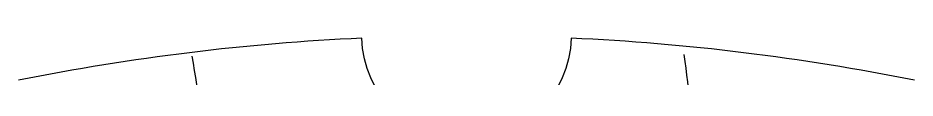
# Model space of a CAD drawing. Header units: millimetres. Extents: x 44692 to 659456, y -26273 to 96111.
# Drawn here: x 277737.2 to 278215.4, y -13288.6 to -13266.6 of the extents above; entities that cross this region are included whole.
import ezdxf

# ---------------------------------------------------------------- set-up
doc = ezdxf.new("R2010")
doc.units = ezdxf.units.MM
doc.header["$LTSCALE"] = 100
doc.layers.add('Tree', color=7, linetype='Continuous')

msp = doc.modelspace()

# ---------------------------------------------------------------- linework, layer by layer
at = {"layer": 'Tree', "color": 85, "true_color": 0x58ba48}
for points in [[(278215.0285149995, -13289.57932144448, 0.03825928851596548), (278032.0770078925, -13267.01053933939, -0.9771344084684057), (277920.5151118261, -13267.01053933939, 0.03825928851596554), (277737.5636047191, -13289.57932144448, -0.9771344084683784)], [(277869.1527787198, -13450.2742404931, -0.09487929127110588), (277849.637828599, -13398.0306819753, 0.003678638740105336), (277830.0746393538, -13276.67070507335, 0.003678638740105336)], [(278056.2779904088, -13653.56276464353, -0.1656082416823925), (278074.4974889687, -13496.33963361726, 0.1267687712103273), (278105.145362277, -13393.46139874708, 0.01089032379352584), (278092.3465717895, -13275.79856103433, 4.429047566632221)]]:
    msp.add_lwpolyline(points, format="xyb", dxfattribs=at)

doc.saveas('drawing.dxf')
